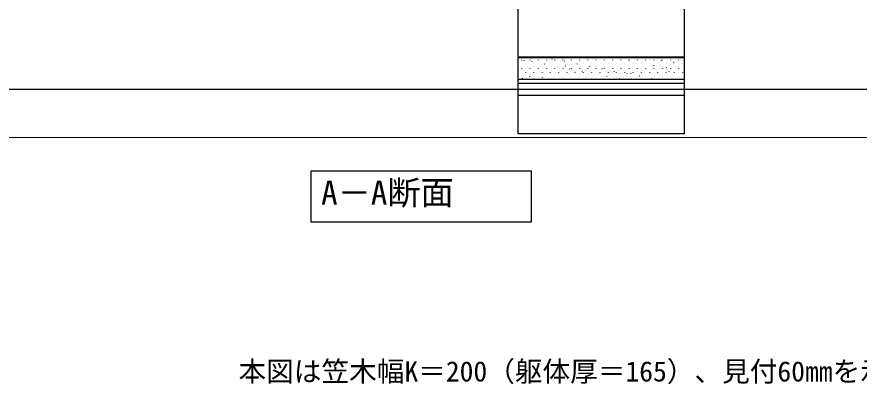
# Model space of a CAD drawing. Units: millimetres, scale not verified. Extents: x -875 to 875, y -1300 to 1294.
# Drawn here: x 138.1 to 442.8, y -65.4 to 67.5 of the extents above; entities that cross this region are included whole.
import ezdxf
from ezdxf.enums import TextEntityAlignment as Align

# ---------------------------------------------------------------- set-up
doc = ezdxf.new("R2010")
doc.units = ezdxf.units.MM
doc.header["$LTSCALE"] = 8
for name, color, linetype in [('0-1_USER1', 3, 'Continuous'), ('0-5_YKK_13', 4, 'Continuous'), ('0-9_YSS_K', 3, 'Continuous')]:
    doc.layers.add(name, color=color, linetype=linetype)
doc.layers.add('0-4_YKK_12', color=2, linetype='Continuous', lineweight=18)
doc.styles.add('ＭＳ ゴシック', font='')
doc.styles.get('ＭＳ ゴシック').set_extended_font_data('MS Gothic')

msp = doc.modelspace()

# ---------------------------------------------------------------- linework, layer by layer
at = {"layer": '0-1_USER1'}
msp.add_line((244.648, -6.799), (244.648, 11.849), dxfattribs=at)
msp.add_lwpolyline([(244.648, 11.849), (324.196, 11.849), (324.196, -6.799), (244.648, -6.799)], dxfattribs=at)
at = {"layer": '0-4_YKK_12'}
msp.add_line((674.5, 23.849), (-135.5, 23.849), dxfattribs=at)
at = {"layer": '0-5_YKK_13'}
for p, q in [((319.5, 44.831), (319.5, 53.052)), ((319.5, 53.052), (379.5, 53.052)), ((319.5, 52.803), (379.5, 52.803)), ((320.075, 52.199), (320.02, 52.282)), ((320.799, 51.907), (320.799, 51.957)), ((321.583, 51.797), (321.579, 51.807)), ((323.789, 51.907), (323.789, 51.957)), ((324.212, 52.396), (324.208, 52.406)), ((326.779, 51.907), (326.779, 51.957)), ((329.769, 51.907), (329.769, 51.957)), ((331.805, 52.234), (331.75, 52.318)), ((332.759, 51.907), (332.759, 51.957)), ((332.919, 51.874), (332.916, 51.884)), ((335.548, 52.473), (335.545, 52.482)), ((335.749, 51.907), (335.749, 51.957)), ((338.739, 51.907), (338.739, 51.957)), ((341.729, 51.907), (341.729, 51.957)), ((344.256, 51.951), (344.253, 51.96)), ((344.719, 51.907), (344.719, 51.957)), ((346.885, 52.55), (346.882, 52.559)), ((347.709, 51.907), (347.709, 51.957)), ((350.699, 51.907), (350.699, 51.957)), ((353.689, 51.907), (353.689, 51.957)), ((355.06, 52.615), (355.005, 52.698)), ((355.593, 52.027), (355.589, 52.037)), ((356.679, 51.907), (356.679, 51.957)), ((358.222, 52.626), (358.218, 52.636)), ((359.563, 51.731), (359.508, 51.814)), ((359.669, 51.907), (359.669, 51.957)), ((362.659, 51.907), (362.659, 51.957)), ((365.649, 51.907), (365.649, 51.957)), ((366.79, 52.651), (366.734, 52.734)), ((366.929, 52.104), (366.926, 52.114)), ((368.639, 51.907), (368.639, 51.957)), ((369.558, 52.703), (369.555, 52.712)), ((371.293, 51.767), (371.238, 51.85)), ((371.629, 51.907), (371.629, 51.957)), ((374.619, 51.907), (374.619, 51.957)), ((377.609, 51.907), (377.609, 51.957)), ((378.266, 52.181), (378.263, 52.19)), ((320.799, 48.867), (320.799, 48.917)), ((322.174, 50.482), (322.174, 50.532)), ((322.571, 49.007), (322.567, 49.017)), ((323.789, 48.867), (323.789, 48.917)), ((324.579, 51.314), (324.523, 51.397)), ((325.164, 50.482), (325.164, 50.532)), ((325.183, 49.653), (325.18, 49.663)), ((326.779, 48.867), (326.779, 48.917)), ((327.812, 50.252), (327.809, 50.262)), ((328.154, 50.482), (328.154, 50.532)), ((329.082, 50.43), (329.027, 50.513)), ((329.769, 48.867), (329.769, 48.917)), ((330.307, 51.228), (330.304, 51.238)), ((331.144, 50.482), (331.144, 50.532)), ((332.759, 48.867), (332.759, 48.917)), ((333.585, 49.545), (333.53, 49.629)), ((333.907, 49.084), (333.904, 49.093)), ((334.134, 50.482), (334.134, 50.532)), ((335.749, 48.867), (335.749, 48.917)), ((336.308, 51.35), (336.253, 51.433)), ((336.52, 49.73), (336.516, 49.739)), ((337.124, 50.482), (337.124, 50.532)), ((338.088, 48.661), (338.033, 48.744)), ((338.739, 48.867), (338.739, 48.917)), ((339.149, 50.329), (339.145, 50.338)), ((340.114, 50.482), (340.114, 50.532)), ((340.811, 50.466), (340.756, 50.549)), ((341.644, 51.305), (341.641, 51.314)), ((341.729, 48.867), (341.729, 48.917)), ((343.104, 50.482), (343.104, 50.532)), ((344.719, 48.867), (344.719, 48.917)), ((345.244, 49.161), (345.241, 49.17)), ((345.315, 49.581), (345.259, 49.665)), ((346.094, 50.482), (346.094, 50.532)), ((347.709, 48.867), (347.709, 48.917)), ((347.856, 49.807), (347.853, 49.816)), ((349.084, 50.482), (349.084, 50.532)), ((349.818, 48.697), (349.763, 48.78)), ((350.485, 50.405), (350.482, 50.415)), ((350.699, 48.867), (350.699, 48.917)), ((352.074, 50.482), (352.074, 50.532)), ((352.981, 51.381), (352.977, 51.391)), ((353.689, 48.867), (353.689, 48.917)), ((355.064, 50.482), (355.064, 50.532)), ((356.581, 49.237), (356.577, 49.247)), ((356.679, 48.867), (356.679, 48.917)), ((358.054, 50.482), (358.054, 50.532)), ((359.193, 49.883), (359.19, 49.893)), ((359.669, 48.867), (359.669, 48.917)), ((361.044, 50.482), (361.044, 50.532)), ((361.822, 50.482), (361.819, 50.492)), ((362.659, 48.867), (362.659, 48.917)), ((364.066, 50.846), (364.011, 50.93)), ((364.034, 50.482), (364.034, 50.532)), ((364.317, 51.458), (364.314, 51.468)), ((365.649, 48.867), (365.649, 48.917)), ((367.024, 50.482), (367.024, 50.532)), ((367.917, 49.314), (367.914, 49.323)), ((368.57, 49.962), (368.514, 50.045)), ((368.639, 48.867), (368.639, 48.917)), ((370.014, 50.482), (370.014, 50.532)), ((370.53, 49.96), (370.526, 49.969)), ((371.629, 48.867), (371.629, 48.917)), ((373.004, 50.482), (373.004, 50.532)), ((373.073, 49.077), (373.018, 49.161)), ((373.159, 50.559), (373.155, 50.568)), ((374.619, 48.867), (374.619, 48.917)), ((375.654, 51.535), (375.651, 51.544)), ((375.796, 50.882), (375.741, 50.965)), ((375.994, 50.482), (375.994, 50.532)), ((377.609, 48.867), (377.609, 48.917)), ((378.984, 50.482), (378.984, 50.532)), ((379.254, 49.391), (379.251, 49.4)), ((320.075, 48.031), (320.072, 48.041)), ((320.799, 45.827), (320.799, 45.877)), ((322.174, 47.442), (322.174, 47.492)), ((323.676, 45.887), (323.672, 45.897)), ((323.84, 46.511), (323.784, 46.595)), ((323.789, 45.827), (323.789, 45.877)), ((325.164, 47.442), (325.164, 47.492)), ((326.171, 46.863), (326.168, 46.873)), ((326.779, 45.827), (326.779, 45.877)), ((328.154, 47.442), (328.154, 47.492)), ((328.343, 45.627), (328.288, 45.71)), ((328.783, 47.509), (328.78, 47.519)), ((329.769, 45.827), (329.769, 45.877)), ((331.144, 47.442), (331.144, 47.492)), ((331.412, 48.108), (331.409, 48.117)), ((332.759, 45.827), (332.759, 45.877)), ((334.134, 47.442), (334.134, 47.492)), ((335.012, 45.964), (335.009, 45.973)), ((335.749, 45.827), (335.749, 45.877)), ((337.124, 47.442), (337.124, 47.492)), ((337.508, 46.94), (337.504, 46.949)), ((338.739, 45.827), (338.739, 45.877)), ((340.114, 47.442), (340.114, 47.492)), ((340.12, 47.586), (340.117, 47.595)), ((341.729, 45.827), (341.729, 45.877)), ((342.591, 47.776), (342.536, 47.86)), ((342.749, 48.185), (342.745, 48.194)), ((343.104, 47.442), (343.104, 47.492)), ((344.719, 45.827), (344.719, 45.877)), ((346.094, 47.442), (346.094, 47.492)), ((346.349, 46.04), (346.346, 46.05)), ((347.095, 46.892), (347.039, 46.975)), ((347.709, 45.827), (347.709, 45.877)), ((348.844, 47.016), (348.841, 47.026)), ((349.084, 47.442), (349.084, 47.492)), ((350.699, 45.827), (350.699, 45.877)), ((351.457, 47.662), (351.453, 47.672)), ((351.598, 46.007), (351.543, 46.091)), ((352.074, 47.442), (352.074, 47.492)), ((353.689, 45.827), (353.689, 45.877)), ((354.085, 48.261), (354.082, 48.271)), ((354.321, 47.812), (354.266, 47.896)), ((355.064, 47.442), (355.064, 47.492)), ((356.679, 45.827), (356.679, 45.877)), ((357.686, 46.117), (357.682, 46.127)), ((358.054, 47.442), (358.054, 47.492)), ((358.824, 46.928), (358.769, 47.011)), ((359.669, 45.827), (359.669, 45.877)), ((360.181, 47.093), (360.178, 47.102)), ((361.044, 47.442), (361.044, 47.492)), ((362.659, 45.827), (362.659, 45.877)), ((362.793, 47.739), (362.79, 47.748)), ((363.327, 46.043), (363.272, 46.127)), ((364.034, 47.442), (364.034, 47.492)), ((365.422, 48.338), (365.419, 48.347)), ((365.649, 45.827), (365.649, 45.877)), ((367.024, 47.442), (367.024, 47.492)), ((368.639, 45.827), (368.639, 45.877)), ((369.022, 46.194), (369.019, 46.203)), ((370.014, 47.442), (370.014, 47.492)), ((371.518, 47.17), (371.514, 47.179)), ((371.629, 45.827), (371.629, 45.877)), ((373.004, 47.442), (373.004, 47.492)), ((374.13, 47.816), (374.127, 47.825)), ((374.619, 45.827), (374.619, 45.877)), ((375.994, 47.442), (375.994, 47.492)), ((376.759, 48.415), (376.755, 48.424)), ((377.576, 48.193), (377.521, 48.276)), ((377.609, 45.827), (377.609, 45.877)), ((378.984, 47.442), (378.984, 47.492)), ((319.5, 43.525), (379.5, 43.525)), ((321.047, 45.288), (321.043, 45.298)), ((332.383, 45.365), (332.38, 45.374)), ((343.72, 45.442), (343.717, 45.451)), ((352.445, 44.872), (352.441, 44.882)), ((355.057, 45.518), (355.053, 45.528)), ((356.101, 45.123), (356.046, 45.206)), ((363.781, 44.949), (363.778, 44.958)), ((366.393, 45.595), (366.39, 45.604)), ((367.831, 45.159), (367.775, 45.242)), ((375.118, 45.025), (375.115, 45.035)), ((377.73, 45.672), (377.727, 45.681)), ((319.5, 39.249), (379.5, 39.249))]:
    msp.add_line(p, q, dxfattribs=at)
msp.add_lwpolyline([(379.5, 222.549), (379.5, 25.149), (319.5, 25.149), (319.5, 222.549)], close=True, dxfattribs=at)
msp.add_lwpolyline([(379.5, 53.052), (379.5, 44.831), (319.5, 44.831)], dxfattribs=at)
at = {"layer": '0-9_YSS_K'}
msp.add_line((-145.5, 41.349), (689.5, 41.349), dxfattribs=at)

# ---------------------------------------------------------------- texts
at = {"layer": '0-1_USER1', "style": 'ＭＳ ゴシック'}
for s, height, p in [('A－A断面', 8.798, (248.191, -3.129)), ('本図は笠木幅K＝200（躯体厚＝165）、見付60㎜を示す。', 7.331, (218.318, -66.636))]:
    msp.add_text(s, height=height, dxfattribs=at).set_placement(p, align=Align.BOTTOM_LEFT)

doc.saveas('drawing.dxf')
